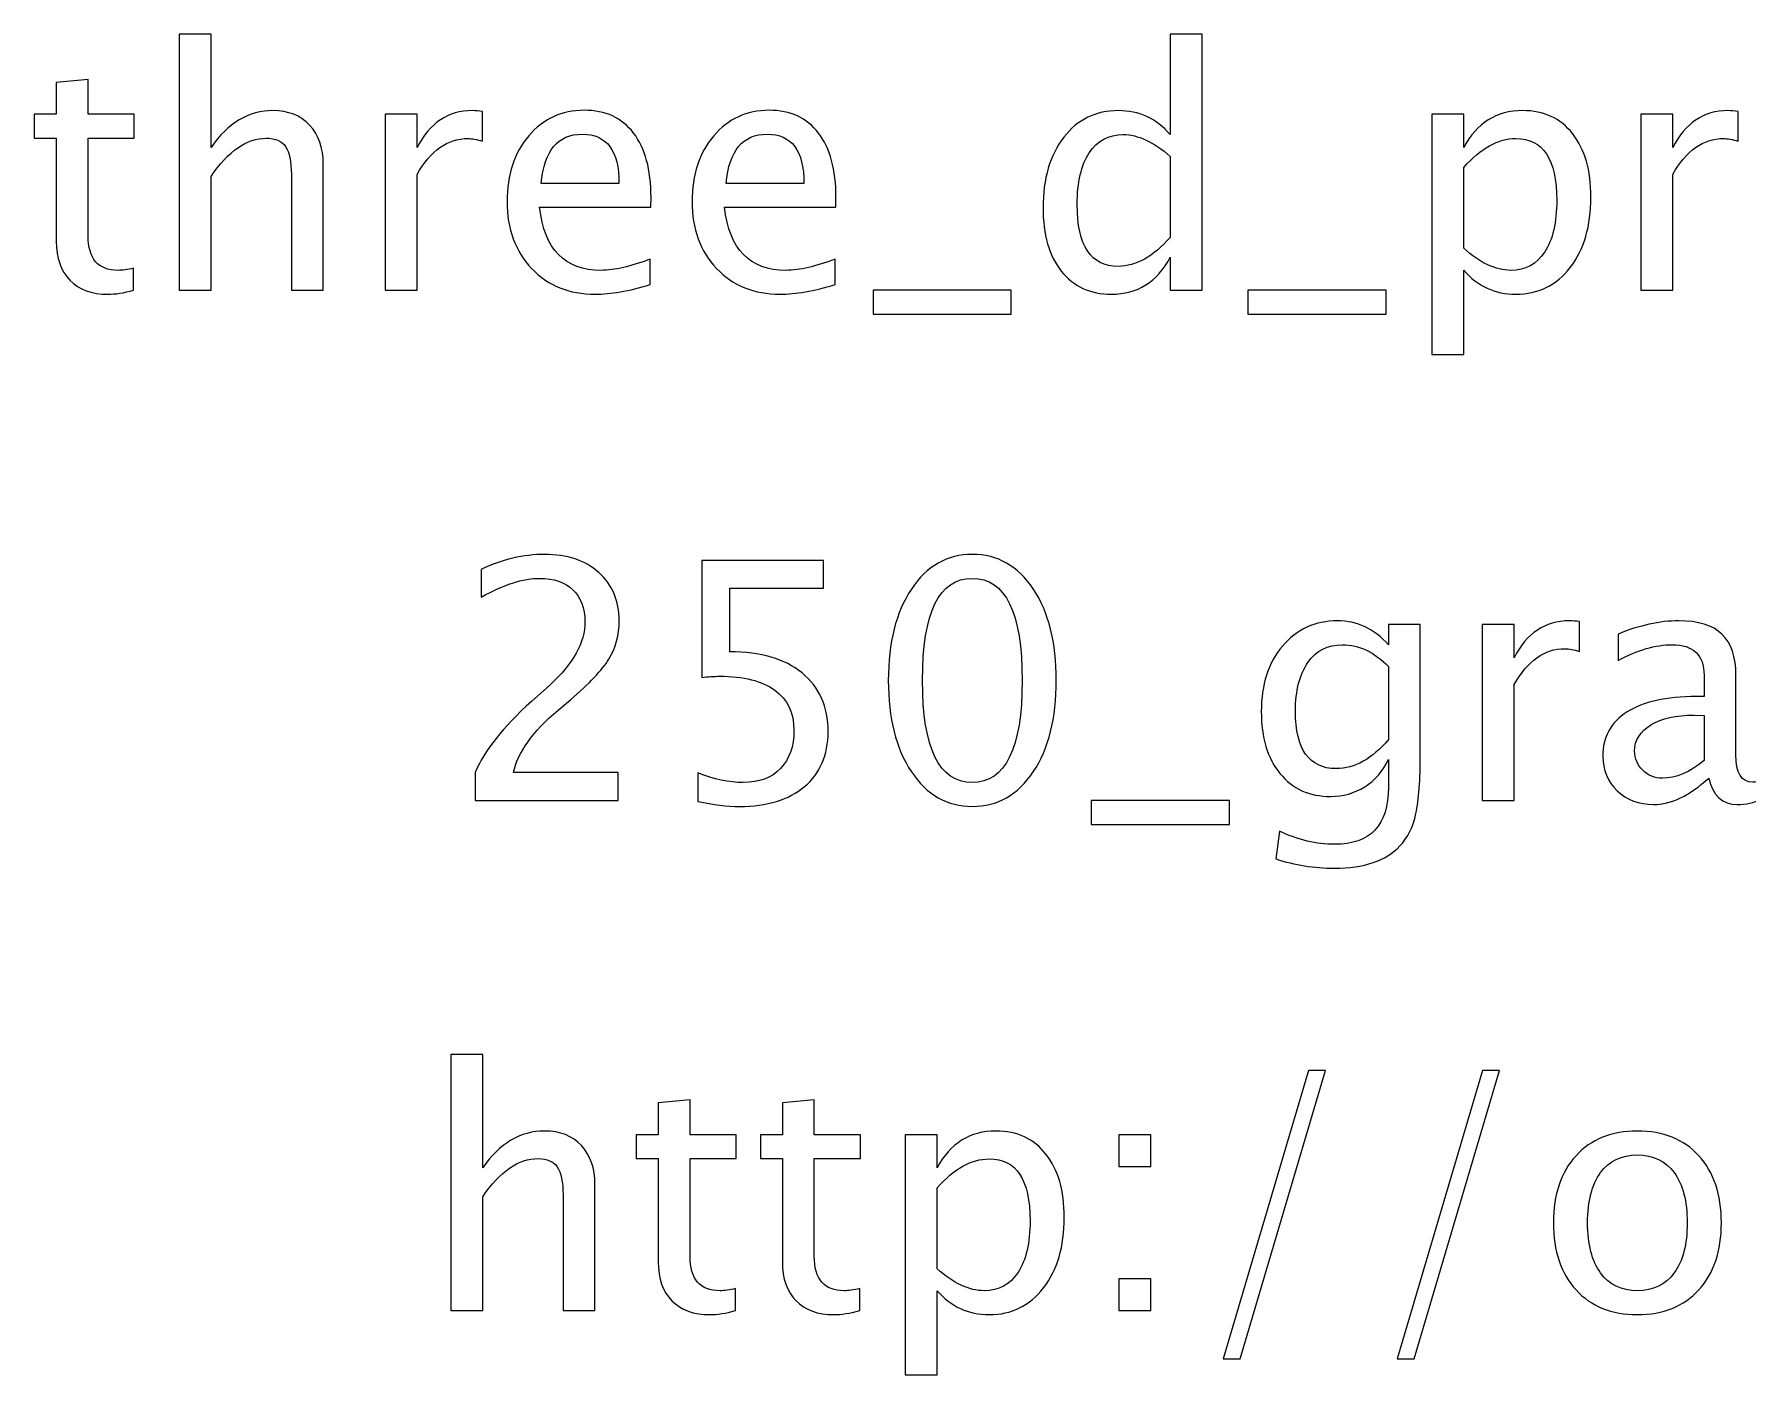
# Model space of a CAD drawing. Header units: centimetres. Extents: x -13 to 11.2, y -7 to 14.2.
# Drawn here: x -10.88 to -4.32, y 9.02 to 14.15 of the extents above; entities that cross this region are included whole.
import ezdxf

# ---------------------------------------------------------------- set-up
doc = ezdxf.new("R2010")
doc.units = ezdxf.units.CM
doc.header["$MEASUREMENT"] = 0
doc.layers.add('Layer 1', color=7, linetype='Continuous')

msp = doc.modelspace()

# ---------------------------------------------------------------- linework, layer by layer
at = {"layer": 'Layer 1'}
for points, knots in [([(-10.32372, 13.17044), (-10.32372, 13.17044), (-10.32372, 14.14961), (-10.32372, 14.14961), (-10.32372, 14.14961), (-10.32372, 14.14961), (-10.2018, 14.14961), (-10.2018, 14.14961), (-10.2018, 14.14961), (-10.2018, 14.14961), (-10.2018, 13.71633), (-10.2018, 13.71633), (-10.2018, 13.71633), (-10.13724, 13.81052), (-10.05808, 13.85751), (-9.96452, 13.85751), (-9.96452, 13.85751), (-9.90568, 13.85751), (-9.8589, 13.8391), (-9.8244, 13.80205), (-9.8244, 13.80205), (-9.7899, 13.76522), (-9.77254, 13.71548), (-9.77254, 13.65325), (-9.77254, 13.65325), (-9.77254, 13.65325), (-9.77254, 13.17044), (-9.77254, 13.17044), (-9.77254, 13.17044), (-9.77254, 13.17044), (-9.89446, 13.17044), (-9.89446, 13.17044), (-9.89446, 13.17044), (-9.89446, 13.17044), (-9.89446, 13.61346), (-9.89446, 13.61346), (-9.89446, 13.61346), (-9.89446, 13.66341), (-9.90187, 13.69897), (-9.91647, 13.72014), (-9.91647, 13.72014), (-9.93129, 13.74152), (-9.95563, 13.7521), (-9.98971, 13.7521), (-9.98971, 13.7521), (-10.06464, 13.7521), (-10.13534, 13.70321), (-10.2018, 13.60542), (-10.2018, 13.60542), (-10.2018, 13.60542), (-10.2018, 13.17044), (-10.2018, 13.17044), (-10.2018, 13.17044), (-10.2018, 13.17044), (-10.32372, 13.17044), (-10.32372, 13.17044)], [0, 0, 0, 0, 0.0666667, 0.0666667, 0.0666667, 0.0666667, 0.1333333, 0.1333333, 0.1333333, 0.1333333, 0.2, 0.2, 0.2, 0.2, 0.2666667, 0.2666667, 0.2666667, 0.2666667, 0.3333333, 0.3333333, 0.3333333, 0.3333333, 0.4, 0.4, 0.4, 0.4, 0.4666667, 0.4666667, 0.4666667, 0.4666667, 0.5333333, 0.5333333, 0.5333333, 0.5333333, 0.6, 0.6, 0.6, 0.6, 0.6666667, 0.6666667, 0.6666667, 0.6666667, 0.7333333, 0.7333333, 0.7333333, 0.7333333, 0.8, 0.8, 0.8, 0.8, 0.8666667, 0.8666667, 0.8666667, 0.8666667, 1, 1, 1, 1]), ([(-6.53256, 13.17044), (-6.53256, 13.17044), (-6.53256, 13.29681), (-6.53256, 13.29681), (-6.53256, 13.29681), (-6.5823, 13.2024), (-6.65723, 13.1552), (-6.75735, 13.1552), (-6.75735, 13.1552), (-6.83863, 13.1552), (-6.90255, 13.18462), (-6.94912, 13.24368), (-6.94912, 13.24368), (-6.99569, 13.30273), (-7.01897, 13.38338), (-7.01897, 13.48561), (-7.01897, 13.48561), (-7.01897, 13.59737), (-6.99251, 13.68733), (-6.93981, 13.75549), (-6.93981, 13.75549), (-6.88689, 13.82343), (-6.81746, 13.85751), (-6.73131, 13.85751), (-6.73131, 13.85751), (-6.65152, 13.85751), (-6.58505, 13.82703), (-6.53256, 13.76586), (-6.53256, 13.76586), (-6.53256, 13.76586), (-6.53256, 14.14961), (-6.53256, 14.14961), (-6.53256, 14.14961), (-6.53256, 14.14961), (-6.41064, 14.14961), (-6.41064, 14.14961), (-6.41064, 14.14961), (-6.41064, 14.14961), (-6.41064, 13.17044), (-6.41064, 13.17044), (-6.41064, 13.17044), (-6.41064, 13.17044), (-6.53256, 13.17044), (-6.53256, 13.17044)], [0, 0, 0, 0, 0.0833333, 0.0833333, 0.0833333, 0.0833333, 0.1666667, 0.1666667, 0.1666667, 0.1666667, 0.25, 0.25, 0.25, 0.25, 0.3333333, 0.3333333, 0.3333333, 0.3333333, 0.4166667, 0.4166667, 0.4166667, 0.4166667, 0.5, 0.5, 0.5, 0.5, 0.5833333, 0.5833333, 0.5833333, 0.5833333, 0.6666667, 0.6666667, 0.6666667, 0.6666667, 0.75, 0.75, 0.75, 0.75, 0.8333333, 0.8333333, 0.8333333, 0.8333333, 1, 1, 1, 1]), ([(-10.49771, 13.17065), (-10.53539, 13.16028), (-10.56819, 13.1552), (-10.59592, 13.1552), (-10.59592, 13.1552), (-10.65815, 13.1552), (-10.70662, 13.17298), (-10.74134, 13.20854), (-10.74134, 13.20854), (-10.77626, 13.2441), (-10.79362, 13.29342), (-10.79362, 13.35671), (-10.79362, 13.35671), (-10.79362, 13.35671), (-10.79362, 13.7521), (-10.79362, 13.7521), (-10.79362, 13.7521), (-10.79362, 13.7521), (-10.87786, 13.7521), (-10.87786, 13.7521), (-10.87786, 13.7521), (-10.87786, 13.7521), (-10.87786, 13.84354), (-10.87786, 13.84354), (-10.87786, 13.84354), (-10.87786, 13.84354), (-10.79362, 13.84354), (-10.79362, 13.84354), (-10.79362, 13.84354), (-10.79362, 13.84354), (-10.79362, 13.96525), (-10.79362, 13.96525), (-10.79362, 13.96525), (-10.79362, 13.96525), (-10.6717, 13.97689), (-10.6717, 13.97689), (-10.6717, 13.97689), (-10.6717, 13.97689), (-10.6717, 13.84354), (-10.6717, 13.84354), (-10.6717, 13.84354), (-10.6717, 13.84354), (-10.49517, 13.84354), (-10.49517, 13.84354), (-10.49517, 13.84354), (-10.49517, 13.84354), (-10.49517, 13.7521), (-10.49517, 13.7521), (-10.49517, 13.7521), (-10.49517, 13.7521), (-10.6717, 13.7521), (-10.6717, 13.7521), (-10.6717, 13.7521), (-10.6717, 13.7521), (-10.6717, 13.37872), (-10.6717, 13.37872), (-10.6717, 13.37872), (-10.6717, 13.29067), (-10.63339, 13.24664), (-10.55698, 13.24664), (-10.55698, 13.24664), (-10.54068, 13.24664), (-10.52099, 13.24939), (-10.49771, 13.25468), (-10.49771, 13.25468), (-10.49771, 13.25468), (-10.49771, 13.17065), (-10.49771, 13.17065)], [0, 0, 0, 0, 0.0555556, 0.0555556, 0.0555556, 0.0555556, 0.1111111, 0.1111111, 0.1111111, 0.1111111, 0.1666667, 0.1666667, 0.1666667, 0.1666667, 0.2222222, 0.2222222, 0.2222222, 0.2222222, 0.2777778, 0.2777778, 0.2777778, 0.2777778, 0.3333333, 0.3333333, 0.3333333, 0.3333333, 0.3888889, 0.3888889, 0.3888889, 0.3888889, 0.4444444, 0.4444444, 0.4444444, 0.4444444, 0.5, 0.5, 0.5, 0.5, 0.5555556, 0.5555556, 0.5555556, 0.5555556, 0.6111111, 0.6111111, 0.6111111, 0.6111111, 0.6666667, 0.6666667, 0.6666667, 0.6666667, 0.7222222, 0.7222222, 0.7222222, 0.7222222, 0.7777778, 0.7777778, 0.7777778, 0.7777778, 0.8333333, 0.8333333, 0.8333333, 0.8333333, 0.8888889, 0.8888889, 0.8888889, 0.8888889, 1, 1, 1, 1]), ([(-9.53547, 13.17044), (-9.53547, 13.17044), (-9.53547, 13.84354), (-9.53547, 13.84354), (-9.53547, 13.84354), (-9.53547, 13.84354), (-9.41355, 13.84354), (-9.41355, 13.84354), (-9.41355, 13.84354), (-9.41355, 13.84354), (-9.41355, 13.71633), (-9.41355, 13.71633), (-9.41355, 13.71633), (-9.36508, 13.81052), (-9.2948, 13.85751), (-9.20252, 13.85751), (-9.20252, 13.85751), (-9.19003, 13.85751), (-9.17691, 13.85645), (-9.16336, 13.85434), (-9.16336, 13.85434), (-9.16336, 13.85434), (-9.16336, 13.74025), (-9.16336, 13.74025), (-9.16336, 13.74025), (-9.18453, 13.74723), (-9.20315, 13.75083), (-9.21924, 13.75083), (-9.21924, 13.75083), (-9.29671, 13.75083), (-9.36148, 13.70511), (-9.41355, 13.61346), (-9.41355, 13.61346), (-9.41355, 13.61346), (-9.41355, 13.17044), (-9.41355, 13.17044), (-9.41355, 13.17044), (-9.41355, 13.17044), (-9.53547, 13.17044), (-9.53547, 13.17044)], [0, 0, 0, 0, 0.0909091, 0.0909091, 0.0909091, 0.0909091, 0.1818182, 0.1818182, 0.1818182, 0.1818182, 0.2727273, 0.2727273, 0.2727273, 0.2727273, 0.3636364, 0.3636364, 0.3636364, 0.3636364, 0.4545455, 0.4545455, 0.4545455, 0.4545455, 0.5454545, 0.5454545, 0.5454545, 0.5454545, 0.6363636, 0.6363636, 0.6363636, 0.6363636, 0.7272727, 0.7272727, 0.7272727, 0.7272727, 0.8181818, 0.8181818, 0.8181818, 0.8181818, 1, 1, 1, 1]), ([(-8.5218, 13.19203), (-8.60371, 13.16748), (-8.67378, 13.1552), (-8.7322, 13.1552), (-8.7322, 13.1552), (-8.83189, 13.1552), (-8.91296, 13.18822), (-8.9754, 13.25405), (-8.9754, 13.25405), (-9.03784, 13.31988), (-9.06917, 13.40518), (-9.06917, 13.51017), (-9.06917, 13.51017), (-9.06917, 13.61198), (-9.04165, 13.69559), (-8.98641, 13.76099), (-8.98641, 13.76099), (-8.93116, 13.82618), (-8.86047, 13.85878), (-8.77432, 13.85878), (-8.77432, 13.85878), (-8.69283, 13.85878), (-8.62975, 13.82978), (-8.5853, 13.77179), (-8.5853, 13.77179), (-8.54085, 13.71379), (-8.51862, 13.63166), (-8.51862, 13.52519), (-8.51862, 13.52519), (-8.51862, 13.52519), (-8.51926, 13.48794), (-8.51926, 13.48794), (-8.51926, 13.48794), (-8.51926, 13.48794), (-8.94471, 13.48794), (-8.94471, 13.48794), (-8.94471, 13.48794), (-8.92693, 13.32707), (-8.8484, 13.24664), (-8.70934, 13.24664), (-8.70934, 13.24664), (-8.65832, 13.24664), (-8.59588, 13.26103), (-8.5218, 13.28982), (-8.5218, 13.28982), (-8.5218, 13.28982), (-8.5218, 13.19203), (-8.5218, 13.19203)], [0, 0, 0, 0, 0.0769231, 0.0769231, 0.0769231, 0.0769231, 0.1538462, 0.1538462, 0.1538462, 0.1538462, 0.2307692, 0.2307692, 0.2307692, 0.2307692, 0.3076923, 0.3076923, 0.3076923, 0.3076923, 0.3846154, 0.3846154, 0.3846154, 0.3846154, 0.4615385, 0.4615385, 0.4615385, 0.4615385, 0.5384615, 0.5384615, 0.5384615, 0.5384615, 0.6153846, 0.6153846, 0.6153846, 0.6153846, 0.6923077, 0.6923077, 0.6923077, 0.6923077, 0.7692308, 0.7692308, 0.7692308, 0.7692308, 0.8461538, 0.8461538, 0.8461538, 0.8461538, 1, 1, 1, 1]), ([(-7.8142, 13.19203), (-7.89611, 13.16748), (-7.96618, 13.1552), (-8.0246, 13.1552), (-8.0246, 13.1552), (-8.12429, 13.1552), (-8.20536, 13.18822), (-8.2678, 13.25405), (-8.2678, 13.25405), (-8.33024, 13.31988), (-8.36157, 13.40518), (-8.36157, 13.51017), (-8.36157, 13.51017), (-8.36157, 13.61198), (-8.33405, 13.69559), (-8.27881, 13.76099), (-8.27881, 13.76099), (-8.22356, 13.82618), (-8.15287, 13.85878), (-8.06672, 13.85878), (-8.06672, 13.85878), (-7.98523, 13.85878), (-7.92215, 13.82978), (-7.8777, 13.77179), (-7.8777, 13.77179), (-7.83325, 13.71379), (-7.81102, 13.63166), (-7.81102, 13.52519), (-7.81102, 13.52519), (-7.81102, 13.52519), (-7.81166, 13.48794), (-7.81166, 13.48794), (-7.81166, 13.48794), (-7.81166, 13.48794), (-8.23711, 13.48794), (-8.23711, 13.48794), (-8.23711, 13.48794), (-8.21933, 13.32707), (-8.1408, 13.24664), (-8.00174, 13.24664), (-8.00174, 13.24664), (-7.95072, 13.24664), (-7.88828, 13.26103), (-7.8142, 13.28982), (-7.8142, 13.28982), (-7.8142, 13.28982), (-7.8142, 13.19203), (-7.8142, 13.19203)], [0, 0, 0, 0, 0.0769231, 0.0769231, 0.0769231, 0.0769231, 0.1538462, 0.1538462, 0.1538462, 0.1538462, 0.2307692, 0.2307692, 0.2307692, 0.2307692, 0.3076923, 0.3076923, 0.3076923, 0.3076923, 0.3846154, 0.3846154, 0.3846154, 0.3846154, 0.4615385, 0.4615385, 0.4615385, 0.4615385, 0.5384615, 0.5384615, 0.5384615, 0.5384615, 0.6153846, 0.6153846, 0.6153846, 0.6153846, 0.6923077, 0.6923077, 0.6923077, 0.6923077, 0.7692308, 0.7692308, 0.7692308, 0.7692308, 0.8461538, 0.8461538, 0.8461538, 0.8461538, 1, 1, 1, 1]), ([(-5.53138, 12.92533), (-5.53138, 12.92533), (-5.53138, 13.84354), (-5.53138, 13.84354), (-5.53138, 13.84354), (-5.53138, 13.84354), (-5.40946, 13.84354), (-5.40946, 13.84354), (-5.40946, 13.84354), (-5.40946, 13.84354), (-5.40946, 13.71633), (-5.40946, 13.71633), (-5.40946, 13.71633), (-5.35951, 13.81052), (-5.28436, 13.85751), (-5.18425, 13.85751), (-5.18425, 13.85751), (-5.10318, 13.85751), (-5.03947, 13.82809), (-4.9929, 13.76903), (-4.9929, 13.76903), (-4.94633, 13.70998), (-4.92305, 13.62933), (-4.92305, 13.5271), (-4.92305, 13.5271), (-4.92305, 13.41576), (-4.94951, 13.3258), (-5.00221, 13.25765), (-5.00221, 13.25765), (-5.05492, 13.18928), (-5.12434, 13.1552), (-5.21028, 13.1552), (-5.21028, 13.1552), (-5.29008, 13.1552), (-5.35654, 13.18568), (-5.40946, 13.24685), (-5.40946, 13.24685), (-5.40946, 13.24685), (-5.40946, 12.92533), (-5.40946, 12.92533), (-5.40946, 12.92533), (-5.40946, 12.92533), (-5.53138, 12.92533), (-5.53138, 12.92533)], [0, 0, 0, 0, 0.0833333, 0.0833333, 0.0833333, 0.0833333, 0.1666667, 0.1666667, 0.1666667, 0.1666667, 0.25, 0.25, 0.25, 0.25, 0.3333333, 0.3333333, 0.3333333, 0.3333333, 0.4166667, 0.4166667, 0.4166667, 0.4166667, 0.5, 0.5, 0.5, 0.5, 0.5833333, 0.5833333, 0.5833333, 0.5833333, 0.6666667, 0.6666667, 0.6666667, 0.6666667, 0.75, 0.75, 0.75, 0.75, 0.8333333, 0.8333333, 0.8333333, 0.8333333, 1, 1, 1, 1]), ([(-4.73213, 13.17044), (-4.73213, 13.17044), (-4.73213, 13.84354), (-4.73213, 13.84354), (-4.73213, 13.84354), (-4.73213, 13.84354), (-4.61021, 13.84354), (-4.61021, 13.84354), (-4.61021, 13.84354), (-4.61021, 13.84354), (-4.61021, 13.71633), (-4.61021, 13.71633), (-4.61021, 13.71633), (-4.56174, 13.81052), (-4.49146, 13.85751), (-4.39918, 13.85751), (-4.39918, 13.85751), (-4.38669, 13.85751), (-4.37357, 13.85645), (-4.36002, 13.85434), (-4.36002, 13.85434), (-4.36002, 13.85434), (-4.36002, 13.74025), (-4.36002, 13.74025), (-4.36002, 13.74025), (-4.38119, 13.74723), (-4.39981, 13.75083), (-4.4159, 13.75083), (-4.4159, 13.75083), (-4.49337, 13.75083), (-4.55814, 13.70511), (-4.61021, 13.61346), (-4.61021, 13.61346), (-4.61021, 13.61346), (-4.61021, 13.17044), (-4.61021, 13.17044), (-4.61021, 13.17044), (-4.61021, 13.17044), (-4.73213, 13.17044), (-4.73213, 13.17044)], [0, 0, 0, 0, 0.0909091, 0.0909091, 0.0909091, 0.0909091, 0.1818182, 0.1818182, 0.1818182, 0.1818182, 0.2727273, 0.2727273, 0.2727273, 0.2727273, 0.3636364, 0.3636364, 0.3636364, 0.3636364, 0.4545455, 0.4545455, 0.4545455, 0.4545455, 0.5454545, 0.5454545, 0.5454545, 0.5454545, 0.6363636, 0.6363636, 0.6363636, 0.6363636, 0.7272727, 0.7272727, 0.7272727, 0.7272727, 0.8181818, 0.8181818, 0.8181818, 0.8181818, 1, 1, 1, 1]), ([(-8.93836, 13.57938), (-8.93836, 13.57938), (-8.64118, 13.57938), (-8.64118, 13.57938), (-8.64118, 13.57938), (-8.64118, 13.70469), (-8.68796, 13.76734), (-8.7813, 13.76734), (-8.7813, 13.76734), (-8.87528, 13.76734), (-8.92756, 13.70469), (-8.93836, 13.57938)], [0, 0, 0, 0, 0.25, 0.25, 0.25, 0.25, 0.5, 0.5, 0.5, 0.5, 1, 1, 1, 1]), ([(-8.23076, 13.57938), (-8.23076, 13.57938), (-7.93358, 13.57938), (-7.93358, 13.57938), (-7.93358, 13.57938), (-7.93358, 13.70469), (-7.98036, 13.76734), (-8.0737, 13.76734), (-8.0737, 13.76734), (-8.16768, 13.76734), (-8.21996, 13.70469), (-8.23076, 13.57938)], [0, 0, 0, 0, 0.25, 0.25, 0.25, 0.25, 0.5, 0.5, 0.5, 0.5, 1, 1, 1, 1]), ([(-6.53256, 13.68246), (-6.59585, 13.73813), (-6.65575, 13.76607), (-6.71248, 13.76607), (-6.71248, 13.76607), (-6.76836, 13.76607), (-6.81154, 13.74279), (-6.84223, 13.69601), (-6.84223, 13.69601), (-6.87292, 13.64944), (-6.88816, 13.5834), (-6.88816, 13.49789), (-6.88816, 13.49789), (-6.88816, 13.34062), (-6.83609, 13.26188), (-6.73174, 13.26188), (-6.73174, 13.26188), (-6.664, 13.26188), (-6.59754, 13.29892), (-6.53256, 13.37279), (-6.53256, 13.37279), (-6.53256, 13.37279), (-6.53256, 13.68246), (-6.53256, 13.68246)], [0, 0, 0, 0, 0.1428571, 0.1428571, 0.1428571, 0.1428571, 0.2857143, 0.2857143, 0.2857143, 0.2857143, 0.4285714, 0.4285714, 0.4285714, 0.4285714, 0.5714286, 0.5714286, 0.5714286, 0.5714286, 0.7142857, 0.7142857, 0.7142857, 0.7142857, 1, 1, 1, 1]), ([(-5.40946, 13.33088), (-5.34659, 13.27479), (-5.28669, 13.24664), (-5.22975, 13.24664), (-5.22975, 13.24664), (-5.17366, 13.24664), (-5.13027, 13.27014), (-5.09979, 13.31691), (-5.09979, 13.31691), (-5.0691, 13.36369), (-5.05386, 13.42952), (-5.05386, 13.51461), (-5.05386, 13.51461), (-5.05386, 13.67209), (-5.10593, 13.75083), (-5.21007, 13.75083), (-5.21007, 13.75083), (-5.27823, 13.75083), (-5.34469, 13.714), (-5.40946, 13.64013), (-5.40946, 13.64013), (-5.40946, 13.64013), (-5.40946, 13.33088), (-5.40946, 13.33088)], [0, 0, 0, 0, 0.1428571, 0.1428571, 0.1428571, 0.1428571, 0.2857143, 0.2857143, 0.2857143, 0.2857143, 0.4285714, 0.4285714, 0.4285714, 0.4285714, 0.5714286, 0.5714286, 0.5714286, 0.5714286, 0.7142857, 0.7142857, 0.7142857, 0.7142857, 1, 1, 1, 1]), ([(-7.66921, 13.079), (-7.66921, 13.079), (-7.66921, 13.17044), (-7.66921, 13.17044), (-7.66921, 13.17044), (-7.66921, 13.17044), (-7.14089, 13.17044), (-7.14089, 13.17044), (-7.14089, 13.17044), (-7.14089, 13.17044), (-7.14089, 13.079), (-7.14089, 13.079), (-7.14089, 13.079), (-7.14089, 13.079), (-7.66921, 13.079), (-7.66921, 13.079)], [0, 0, 0, 0, 0.2, 0.2, 0.2, 0.2, 0.4, 0.4, 0.4, 0.4, 0.6, 0.6, 0.6, 0.6, 1, 1, 1, 1]), ([(-6.23496, 13.079), (-6.23496, 13.079), (-6.23496, 13.17044), (-6.23496, 13.17044), (-6.23496, 13.17044), (-6.23496, 13.17044), (-5.70664, 13.17044), (-5.70664, 13.17044), (-5.70664, 13.17044), (-5.70664, 13.17044), (-5.70664, 13.079), (-5.70664, 13.079), (-5.70664, 13.079), (-5.70664, 13.079), (-6.23496, 13.079), (-6.23496, 13.079)], [0, 0, 0, 0, 0.2, 0.2, 0.2, 0.2, 0.4, 0.4, 0.4, 0.4, 0.6, 0.6, 0.6, 0.6, 1, 1, 1, 1]), ([(-9.19151, 11.21887), (-9.19151, 11.21887), (-9.19151, 11.32555), (-9.19151, 11.32555), (-9.19151, 11.32555), (-9.15595, 11.40874), (-9.08419, 11.49954), (-8.97603, 11.59754), (-8.97603, 11.59754), (-8.97603, 11.59754), (-8.90618, 11.6602), (-8.90618, 11.6602), (-8.90618, 11.6602), (-8.81622, 11.7419), (-8.77114, 11.82276), (-8.77114, 11.90319), (-8.77114, 11.90319), (-8.77114, 11.95462), (-8.78659, 11.99484), (-8.81728, 12.02426), (-8.81728, 12.02426), (-8.84797, 12.05368), (-8.89052, 12.0685), (-8.94449, 12.0685), (-8.94449, 12.0685), (-9.00757, 12.0685), (-9.08229, 12.04437), (-9.16865, 11.99611), (-9.16865, 11.99611), (-9.16865, 11.99611), (-9.16865, 12.10279), (-9.16865, 12.10279), (-9.16865, 12.10279), (-9.08716, 12.14089), (-9.00609, 12.15994), (-8.92523, 12.15994), (-8.92523, 12.15994), (-8.8393, 12.15994), (-8.77029, 12.13687), (-8.71822, 12.09051), (-8.71822, 12.09051), (-8.66636, 12.04416), (-8.64033, 11.98278), (-8.64033, 11.90615), (-8.64033, 11.90615), (-8.64033, 11.85112), (-8.65345, 11.80222), (-8.6797, 11.75968), (-8.6797, 11.75968), (-8.70616, 11.71692), (-8.75505, 11.66528), (-8.82681, 11.60432), (-8.82681, 11.60432), (-8.82681, 11.60432), (-8.87401, 11.5641), (-8.87401, 11.5641), (-8.87401, 11.5641), (-8.97222, 11.48091), (-9.02895, 11.40133), (-9.04419, 11.32555), (-9.04419, 11.32555), (-9.04419, 11.32555), (-8.64414, 11.32555), (-8.64414, 11.32555), (-8.64414, 11.32555), (-8.64414, 11.32555), (-8.64414, 11.21887), (-8.64414, 11.21887), (-8.64414, 11.21887), (-8.64414, 11.21887), (-9.19151, 11.21887), (-9.19151, 11.21887)], [0, 0, 0, 0, 0.0526316, 0.0526316, 0.0526316, 0.0526316, 0.1052632, 0.1052632, 0.1052632, 0.1052632, 0.1578947, 0.1578947, 0.1578947, 0.1578947, 0.2105263, 0.2105263, 0.2105263, 0.2105263, 0.2631579, 0.2631579, 0.2631579, 0.2631579, 0.3157895, 0.3157895, 0.3157895, 0.3157895, 0.3684211, 0.3684211, 0.3684211, 0.3684211, 0.4210526, 0.4210526, 0.4210526, 0.4210526, 0.4736842, 0.4736842, 0.4736842, 0.4736842, 0.5263158, 0.5263158, 0.5263158, 0.5263158, 0.5789474, 0.5789474, 0.5789474, 0.5789474, 0.6315789, 0.6315789, 0.6315789, 0.6315789, 0.6842105, 0.6842105, 0.6842105, 0.6842105, 0.7368421, 0.7368421, 0.7368421, 0.7368421, 0.7894737, 0.7894737, 0.7894737, 0.7894737, 0.8421053, 0.8421053, 0.8421053, 0.8421053, 0.8947368, 0.8947368, 0.8947368, 0.8947368, 1, 1, 1, 1]), ([(-8.33892, 11.21506), (-8.33892, 11.21506), (-8.33892, 11.32428), (-8.33892, 11.32428), (-8.33892, 11.32428), (-8.27817, 11.29973), (-8.2206, 11.28745), (-8.16556, 11.28745), (-8.16556, 11.28745), (-8.10545, 11.28745), (-8.05804, 11.30523), (-8.02354, 11.34079), (-8.02354, 11.34079), (-7.98903, 11.37635), (-7.97189, 11.42525), (-7.97189, 11.48748), (-7.97189, 11.48748), (-7.97189, 11.55436), (-7.99623, 11.60559), (-8.04491, 11.64093), (-8.04491, 11.64093), (-8.0936, 11.67628), (-8.16408, 11.69385), (-8.25616, 11.69385), (-8.25616, 11.69385), (-8.27754, 11.69385), (-8.30018, 11.69237), (-8.32368, 11.68941), (-8.32368, 11.68941), (-8.32368, 11.68941), (-8.32368, 12.13708), (-8.32368, 12.13708), (-8.32368, 12.13708), (-8.32368, 12.13708), (-7.85886, 12.13708), (-7.85886, 12.13708), (-7.85886, 12.13708), (-7.85886, 12.13708), (-7.85886, 12.0304), (-7.85886, 12.0304), (-7.85886, 12.0304), (-7.85886, 12.0304), (-8.217, 12.0304), (-8.217, 12.0304), (-8.217, 12.0304), (-8.217, 12.0304), (-8.217, 11.78783), (-8.217, 11.78783), (-8.217, 11.78783), (-8.09889, 11.78783), (-8.00681, 11.76074), (-7.94056, 11.70655), (-7.94056, 11.70655), (-7.87431, 11.65258), (-7.84108, 11.57765), (-7.84108, 11.48176), (-7.84108, 11.48176), (-7.84108, 11.39244), (-7.87114, 11.32259), (-7.93125, 11.272), (-7.93125, 11.272), (-7.99136, 11.22141), (-8.07434, 11.19601), (-8.18017, 11.19601), (-8.18017, 11.19601), (-8.22737, 11.19601), (-8.28029, 11.20236), (-8.33892, 11.21506)], [0, 0, 0, 0, 0.0555556, 0.0555556, 0.0555556, 0.0555556, 0.1111111, 0.1111111, 0.1111111, 0.1111111, 0.1666667, 0.1666667, 0.1666667, 0.1666667, 0.2222222, 0.2222222, 0.2222222, 0.2222222, 0.2777778, 0.2777778, 0.2777778, 0.2777778, 0.3333333, 0.3333333, 0.3333333, 0.3333333, 0.3888889, 0.3888889, 0.3888889, 0.3888889, 0.4444444, 0.4444444, 0.4444444, 0.4444444, 0.5, 0.5, 0.5, 0.5, 0.5555556, 0.5555556, 0.5555556, 0.5555556, 0.6111111, 0.6111111, 0.6111111, 0.6111111, 0.6666667, 0.6666667, 0.6666667, 0.6666667, 0.7222222, 0.7222222, 0.7222222, 0.7222222, 0.7777778, 0.7777778, 0.7777778, 0.7777778, 0.8333333, 0.8333333, 0.8333333, 0.8333333, 0.8888889, 0.8888889, 0.8888889, 0.8888889, 1, 1, 1, 1]), ([(-7.28948, 11.19601), (-7.38579, 11.19601), (-7.46347, 11.24025), (-7.52231, 11.32851), (-7.52231, 11.32851), (-7.58137, 11.41678), (-7.61079, 11.5332), (-7.61079, 11.67798), (-7.61079, 11.67798), (-7.61079, 11.82276), (-7.58137, 11.93917), (-7.52231, 12.02744), (-7.52231, 12.02744), (-7.46347, 12.1157), (-7.38579, 12.15994), (-7.28948, 12.15994), (-7.28948, 12.15994), (-7.19275, 12.15994), (-7.11507, 12.11591), (-7.05622, 12.02786), (-7.05622, 12.02786), (-6.99759, 11.93981), (-6.96817, 11.82318), (-6.96817, 11.67798), (-6.96817, 11.67798), (-6.96817, 11.5332), (-6.99759, 11.41678), (-7.05622, 11.32851), (-7.05622, 11.32851), (-7.11507, 11.24025), (-7.19275, 11.19601), (-7.28948, 11.19601)], [0, 0, 0, 0, 0.1111111, 0.1111111, 0.1111111, 0.1111111, 0.2222222, 0.2222222, 0.2222222, 0.2222222, 0.3333333, 0.3333333, 0.3333333, 0.3333333, 0.4444444, 0.4444444, 0.4444444, 0.4444444, 0.5555556, 0.5555556, 0.5555556, 0.5555556, 0.6666667, 0.6666667, 0.6666667, 0.6666667, 0.7777778, 0.7777778, 0.7777778, 0.7777778, 1, 1, 1, 1]), ([(-7.28969, 11.28745), (-7.16248, 11.28745), (-7.09898, 11.41763), (-7.09898, 11.67798), (-7.09898, 11.67798), (-7.09898, 11.93833), (-7.16248, 12.0685), (-7.28969, 12.0685), (-7.28969, 12.0685), (-7.41648, 12.0685), (-7.47998, 11.93833), (-7.47998, 11.67798), (-7.47998, 11.67798), (-7.47998, 11.41763), (-7.41648, 11.28745), (-7.28969, 11.28745)], [0, 0, 0, 0, 0.2, 0.2, 0.2, 0.2, 0.4, 0.4, 0.4, 0.4, 0.6, 0.6, 0.6, 0.6, 1, 1, 1, 1]), ([(-6.12828, 10.99535), (-6.12828, 10.99535), (-6.11389, 11.10076), (-6.11389, 11.10076), (-6.11389, 11.10076), (-6.04319, 11.06774), (-5.97313, 11.05123), (-5.90391, 11.05123), (-5.90391, 11.05123), (-5.76654, 11.05123), (-5.69775, 11.12404), (-5.69775, 11.26946), (-5.69775, 11.26946), (-5.69775, 11.26946), (-5.69775, 11.37529), (-5.69775, 11.37529), (-5.69775, 11.37529), (-5.71892, 11.33063), (-5.74897, 11.29613), (-5.78813, 11.27136), (-5.78813, 11.27136), (-5.82729, 11.2466), (-5.87089, 11.23411), (-5.91894, 11.23411), (-5.91894, 11.23411), (-6.00043, 11.23411), (-6.06499, 11.26332), (-6.11262, 11.32174), (-6.11262, 11.32174), (-6.16024, 11.38016), (-6.18416, 11.45932), (-6.18416, 11.55923), (-6.18416, 11.55923), (-6.18416, 11.66147), (-6.15707, 11.74486), (-6.10288, 11.80942), (-6.10288, 11.80942), (-6.04848, 11.87377), (-5.97842, 11.90594), (-5.89227, 11.90594), (-5.89227, 11.90594), (-5.81692, 11.90594), (-5.75194, 11.87546), (-5.69775, 11.81429), (-5.69775, 11.81429), (-5.69775, 11.81429), (-5.69775, 11.89197), (-5.69775, 11.89197), (-5.69775, 11.89197), (-5.69775, 11.89197), (-5.57583, 11.89197), (-5.57583, 11.89197), (-5.57583, 11.89197), (-5.57583, 11.89197), (-5.57583, 11.4026), (-5.57583, 11.4026), (-5.57583, 11.4026), (-5.57583, 11.2974), (-5.58133, 11.21951), (-5.59234, 11.16892), (-5.59234, 11.16892), (-5.60313, 11.11833), (-5.62388, 11.07684), (-5.65393, 11.04467), (-5.65393, 11.04467), (-5.70727, 10.98815), (-5.79067, 10.95979), (-5.90391, 10.95979), (-5.90391, 10.95979), (-5.98159, 10.95979), (-6.05631, 10.97164), (-6.12828, 10.99535)], [0, 0, 0, 0, 0.0526316, 0.0526316, 0.0526316, 0.0526316, 0.1052632, 0.1052632, 0.1052632, 0.1052632, 0.1578947, 0.1578947, 0.1578947, 0.1578947, 0.2105263, 0.2105263, 0.2105263, 0.2105263, 0.2631579, 0.2631579, 0.2631579, 0.2631579, 0.3157895, 0.3157895, 0.3157895, 0.3157895, 0.3684211, 0.3684211, 0.3684211, 0.3684211, 0.4210526, 0.4210526, 0.4210526, 0.4210526, 0.4736842, 0.4736842, 0.4736842, 0.4736842, 0.5263158, 0.5263158, 0.5263158, 0.5263158, 0.5789474, 0.5789474, 0.5789474, 0.5789474, 0.6315789, 0.6315789, 0.6315789, 0.6315789, 0.6842105, 0.6842105, 0.6842105, 0.6842105, 0.7368421, 0.7368421, 0.7368421, 0.7368421, 0.7894737, 0.7894737, 0.7894737, 0.7894737, 0.8421053, 0.8421053, 0.8421053, 0.8421053, 0.8947368, 0.8947368, 0.8947368, 0.8947368, 1, 1, 1, 1]), ([(-5.33897, 11.21887), (-5.33897, 11.21887), (-5.33897, 11.89197), (-5.33897, 11.89197), (-5.33897, 11.89197), (-5.33897, 11.89197), (-5.21705, 11.89197), (-5.21705, 11.89197), (-5.21705, 11.89197), (-5.21705, 11.89197), (-5.21705, 11.76476), (-5.21705, 11.76476), (-5.21705, 11.76476), (-5.16858, 11.85895), (-5.0983, 11.90594), (-5.00602, 11.90594), (-5.00602, 11.90594), (-4.99353, 11.90594), (-4.98041, 11.90488), (-4.96686, 11.90277), (-4.96686, 11.90277), (-4.96686, 11.90277), (-4.96686, 11.78868), (-4.96686, 11.78868), (-4.96686, 11.78868), (-4.98803, 11.79566), (-5.00665, 11.79926), (-5.02274, 11.79926), (-5.02274, 11.79926), (-5.10021, 11.79926), (-5.16498, 11.75354), (-5.21705, 11.66189), (-5.21705, 11.66189), (-5.21705, 11.66189), (-5.21705, 11.21887), (-5.21705, 11.21887), (-5.21705, 11.21887), (-5.21705, 11.21887), (-5.33897, 11.21887), (-5.33897, 11.21887)], [0, 0, 0, 0, 0.0909091, 0.0909091, 0.0909091, 0.0909091, 0.1818182, 0.1818182, 0.1818182, 0.1818182, 0.2727273, 0.2727273, 0.2727273, 0.2727273, 0.3636364, 0.3636364, 0.3636364, 0.3636364, 0.4545455, 0.4545455, 0.4545455, 0.4545455, 0.5454545, 0.5454545, 0.5454545, 0.5454545, 0.6363636, 0.6363636, 0.6363636, 0.6363636, 0.7272727, 0.7272727, 0.7272727, 0.7272727, 0.8181818, 0.8181818, 0.8181818, 0.8181818, 1, 1, 1, 1]), ([(-4.47241, 11.3046), (-4.54564, 11.23729), (-4.61613, 11.20363), (-4.68386, 11.20363), (-4.68386, 11.20363), (-4.73953, 11.20363), (-4.78589, 11.22099), (-4.8225, 11.25591), (-4.8225, 11.25591), (-4.85933, 11.29084), (-4.87775, 11.33486), (-4.87775, 11.38799), (-4.87775, 11.38799), (-4.87775, 11.46144), (-4.84685, 11.51796), (-4.78504, 11.55733), (-4.78504, 11.55733), (-4.72323, 11.5967), (-4.63454, 11.61638), (-4.51897, 11.61638), (-4.51897, 11.61638), (-4.51897, 11.61638), (-4.4904, 11.61638), (-4.4904, 11.61638), (-4.4904, 11.61638), (-4.4904, 11.61638), (-4.4904, 11.69745), (-4.4904, 11.69745), (-4.4904, 11.69745), (-4.4904, 11.77555), (-4.53104, 11.8145), (-4.61253, 11.8145), (-4.61253, 11.8145), (-4.67561, 11.8145), (-4.74461, 11.7946), (-4.81933, 11.75481), (-4.81933, 11.75481), (-4.81933, 11.75481), (-4.81933, 11.85514), (-4.81933, 11.85514), (-4.81933, 11.85514), (-4.7372, 11.88901), (-4.65973, 11.90594), (-4.58713, 11.90594), (-4.58713, 11.90594), (-4.51241, 11.90594), (-4.45717, 11.88901), (-4.42182, 11.85493), (-4.42182, 11.85493), (-4.38626, 11.82085), (-4.36848, 11.76836), (-4.36848, 11.69745), (-4.36848, 11.69745), (-4.36848, 11.69745), (-4.36848, 11.39328), (-4.36848, 11.39328), (-4.36848, 11.39328), (-4.36848, 11.32365), (-4.3471, 11.28872), (-4.30413, 11.28872), (-4.30413, 11.28872), (-4.29884, 11.28872), (-4.29101, 11.28957), (-4.28064, 11.29126), (-4.28064, 11.29126), (-4.28064, 11.29126), (-4.27196, 11.22353), (-4.27196, 11.22353), (-4.27196, 11.22353), (-4.29969, 11.21019), (-4.33017, 11.20363), (-4.36361, 11.20363), (-4.36361, 11.20363), (-4.42055, 11.20363), (-4.45674, 11.23729), (-4.47241, 11.3046)], [0, 0, 0, 0, 0.05, 0.05, 0.05, 0.05, 0.1, 0.1, 0.1, 0.1, 0.15, 0.15, 0.15, 0.15, 0.2, 0.2, 0.2, 0.2, 0.25, 0.25, 0.25, 0.25, 0.3, 0.3, 0.3, 0.3, 0.35, 0.35, 0.35, 0.35, 0.4, 0.4, 0.4, 0.4, 0.45, 0.45, 0.45, 0.45, 0.5, 0.5, 0.5, 0.5, 0.55, 0.55, 0.55, 0.55, 0.6, 0.6, 0.6, 0.6, 0.65, 0.65, 0.65, 0.65, 0.7, 0.7, 0.7, 0.7, 0.75, 0.75, 0.75, 0.75, 0.8, 0.8, 0.8, 0.8, 0.85, 0.85, 0.85, 0.85, 0.9, 0.9, 0.9, 0.9, 1, 1, 1, 1]), ([(-5.69775, 11.4517), (-5.69775, 11.4517), (-5.69775, 11.73089), (-5.69775, 11.73089), (-5.69775, 11.73089), (-5.75151, 11.78656), (-5.81014, 11.8145), (-5.87343, 11.8145), (-5.87343, 11.8145), (-5.92974, 11.8145), (-5.97376, 11.79206), (-6.00551, 11.74698), (-6.00551, 11.74698), (-6.03747, 11.70211), (-6.05335, 11.63966), (-6.05335, 11.56008), (-6.05335, 11.56008), (-6.05335, 11.41382), (-6.00149, 11.34079), (-5.89756, 11.34079), (-5.89756, 11.34079), (-5.82687, 11.34079), (-5.76019, 11.37783), (-5.69775, 11.4517)], [0, 0, 0, 0, 0.1428571, 0.1428571, 0.1428571, 0.1428571, 0.2857143, 0.2857143, 0.2857143, 0.2857143, 0.4285714, 0.4285714, 0.4285714, 0.4285714, 0.5714286, 0.5714286, 0.5714286, 0.5714286, 0.7142857, 0.7142857, 0.7142857, 0.7142857, 1, 1, 1, 1]), ([(-4.4904, 11.37106), (-4.4904, 11.37106), (-4.4904, 11.54399), (-4.4904, 11.54399), (-4.4904, 11.54399), (-4.4904, 11.54399), (-4.52956, 11.54526), (-4.52956, 11.54526), (-4.52956, 11.54526), (-4.59729, 11.54526), (-4.6519, 11.53277), (-4.6936, 11.5078), (-4.6936, 11.5078), (-4.73509, 11.48261), (-4.75583, 11.44938), (-4.75583, 11.40789), (-4.75583, 11.40789), (-4.75583, 11.37889), (-4.74546, 11.35434), (-4.72493, 11.33423), (-4.72493, 11.33423), (-4.70418, 11.31412), (-4.67899, 11.30396), (-4.64915, 11.30396), (-4.64915, 11.30396), (-4.59835, 11.30396), (-4.54543, 11.3264), (-4.4904, 11.37106)], [0, 0, 0, 0, 0.125, 0.125, 0.125, 0.125, 0.25, 0.25, 0.25, 0.25, 0.375, 0.375, 0.375, 0.375, 0.5, 0.5, 0.5, 0.5, 0.625, 0.625, 0.625, 0.625, 0.75, 0.75, 0.75, 0.75, 1, 1, 1, 1]), ([(-6.8344, 11.12743), (-6.8344, 11.12743), (-6.8344, 11.21887), (-6.8344, 11.21887), (-6.8344, 11.21887), (-6.8344, 11.21887), (-6.30608, 11.21887), (-6.30608, 11.21887), (-6.30608, 11.21887), (-6.30608, 11.21887), (-6.30608, 11.12743), (-6.30608, 11.12743), (-6.30608, 11.12743), (-6.30608, 11.12743), (-6.8344, 11.12743), (-6.8344, 11.12743)], [0, 0, 0, 0, 0.2, 0.2, 0.2, 0.2, 0.4, 0.4, 0.4, 0.4, 0.6, 0.6, 0.6, 0.6, 1, 1, 1, 1]), ([(-9.28433, 9.2673), (-9.28433, 9.2673), (-9.28433, 10.24647), (-9.28433, 10.24647), (-9.28433, 10.24647), (-9.28433, 10.24647), (-9.16241, 10.24647), (-9.16241, 10.24647), (-9.16241, 10.24647), (-9.16241, 10.24647), (-9.16241, 9.81319), (-9.16241, 9.81319), (-9.16241, 9.81319), (-9.09785, 9.90738), (-9.01869, 9.95437), (-8.92513, 9.95437), (-8.92513, 9.95437), (-8.86629, 9.95437), (-8.81951, 9.93596), (-8.78501, 9.89891), (-8.78501, 9.89891), (-8.75051, 9.86208), (-8.73315, 9.81234), (-8.73315, 9.75011), (-8.73315, 9.75011), (-8.73315, 9.75011), (-8.73315, 9.2673), (-8.73315, 9.2673), (-8.73315, 9.2673), (-8.73315, 9.2673), (-8.85507, 9.2673), (-8.85507, 9.2673), (-8.85507, 9.2673), (-8.85507, 9.2673), (-8.85507, 9.71032), (-8.85507, 9.71032), (-8.85507, 9.71032), (-8.85507, 9.76027), (-8.86248, 9.79583), (-8.87708, 9.817), (-8.87708, 9.817), (-8.8919, 9.83838), (-8.91624, 9.84896), (-8.95032, 9.84896), (-8.95032, 9.84896), (-9.02525, 9.84896), (-9.09595, 9.80007), (-9.16241, 9.70228), (-9.16241, 9.70228), (-9.16241, 9.70228), (-9.16241, 9.2673), (-9.16241, 9.2673), (-9.16241, 9.2673), (-9.16241, 9.2673), (-9.28433, 9.2673), (-9.28433, 9.2673)], [0, 0, 0, 0, 0.0666667, 0.0666667, 0.0666667, 0.0666667, 0.1333333, 0.1333333, 0.1333333, 0.1333333, 0.2, 0.2, 0.2, 0.2, 0.2666667, 0.2666667, 0.2666667, 0.2666667, 0.3333333, 0.3333333, 0.3333333, 0.3333333, 0.4, 0.4, 0.4, 0.4, 0.4666667, 0.4666667, 0.4666667, 0.4666667, 0.5333333, 0.5333333, 0.5333333, 0.5333333, 0.6, 0.6, 0.6, 0.6, 0.6666667, 0.6666667, 0.6666667, 0.6666667, 0.7333333, 0.7333333, 0.7333333, 0.7333333, 0.8, 0.8, 0.8, 0.8, 0.8666667, 0.8666667, 0.8666667, 0.8666667, 1, 1, 1, 1]), ([(-6.32989, 9.08315), (-6.32989, 9.08315), (-6.00329, 10.18551), (-6.00329, 10.18551), (-6.00329, 10.18551), (-6.00329, 10.18551), (-5.93873, 10.18551), (-5.93873, 10.18551), (-5.93873, 10.18551), (-5.93873, 10.18551), (-6.26533, 9.08315), (-6.26533, 9.08315), (-6.26533, 9.08315), (-6.26533, 9.08315), (-6.32989, 9.08315), (-6.32989, 9.08315)], [0, 0, 0, 0, 0.2, 0.2, 0.2, 0.2, 0.4, 0.4, 0.4, 0.4, 0.6, 0.6, 0.6, 0.6, 1, 1, 1, 1]), ([(-5.66399, 9.08315), (-5.66399, 9.08315), (-5.33739, 10.18551), (-5.33739, 10.18551), (-5.33739, 10.18551), (-5.33739, 10.18551), (-5.27283, 10.18551), (-5.27283, 10.18551), (-5.27283, 10.18551), (-5.27283, 10.18551), (-5.59943, 9.08315), (-5.59943, 9.08315), (-5.59943, 9.08315), (-5.59943, 9.08315), (-5.66399, 9.08315), (-5.66399, 9.08315)], [0, 0, 0, 0, 0.2, 0.2, 0.2, 0.2, 0.4, 0.4, 0.4, 0.4, 0.6, 0.6, 0.6, 0.6, 1, 1, 1, 1]), ([(-8.19509, 9.26751), (-8.23277, 9.25714), (-8.26557, 9.25206), (-8.2933, 9.25206), (-8.2933, 9.25206), (-8.35553, 9.25206), (-8.404, 9.26984), (-8.43872, 9.3054), (-8.43872, 9.3054), (-8.47364, 9.34096), (-8.491, 9.39028), (-8.491, 9.45357), (-8.491, 9.45357), (-8.491, 9.45357), (-8.491, 9.84896), (-8.491, 9.84896), (-8.491, 9.84896), (-8.491, 9.84896), (-8.57524, 9.84896), (-8.57524, 9.84896), (-8.57524, 9.84896), (-8.57524, 9.84896), (-8.57524, 9.9404), (-8.57524, 9.9404), (-8.57524, 9.9404), (-8.57524, 9.9404), (-8.491, 9.9404), (-8.491, 9.9404), (-8.491, 9.9404), (-8.491, 9.9404), (-8.491, 10.06211), (-8.491, 10.06211), (-8.491, 10.06211), (-8.491, 10.06211), (-8.36908, 10.07375), (-8.36908, 10.07375), (-8.36908, 10.07375), (-8.36908, 10.07375), (-8.36908, 9.9404), (-8.36908, 9.9404), (-8.36908, 9.9404), (-8.36908, 9.9404), (-8.19255, 9.9404), (-8.19255, 9.9404), (-8.19255, 9.9404), (-8.19255, 9.9404), (-8.19255, 9.84896), (-8.19255, 9.84896), (-8.19255, 9.84896), (-8.19255, 9.84896), (-8.36908, 9.84896), (-8.36908, 9.84896), (-8.36908, 9.84896), (-8.36908, 9.84896), (-8.36908, 9.47558), (-8.36908, 9.47558), (-8.36908, 9.47558), (-8.36908, 9.38753), (-8.33077, 9.3435), (-8.25436, 9.3435), (-8.25436, 9.3435), (-8.23806, 9.3435), (-8.21837, 9.34625), (-8.19509, 9.35154), (-8.19509, 9.35154), (-8.19509, 9.35154), (-8.19509, 9.26751), (-8.19509, 9.26751)], [0, 0, 0, 0, 0.0555556, 0.0555556, 0.0555556, 0.0555556, 0.1111111, 0.1111111, 0.1111111, 0.1111111, 0.1666667, 0.1666667, 0.1666667, 0.1666667, 0.2222222, 0.2222222, 0.2222222, 0.2222222, 0.2777778, 0.2777778, 0.2777778, 0.2777778, 0.3333333, 0.3333333, 0.3333333, 0.3333333, 0.3888889, 0.3888889, 0.3888889, 0.3888889, 0.4444444, 0.4444444, 0.4444444, 0.4444444, 0.5, 0.5, 0.5, 0.5, 0.5555556, 0.5555556, 0.5555556, 0.5555556, 0.6111111, 0.6111111, 0.6111111, 0.6111111, 0.6666667, 0.6666667, 0.6666667, 0.6666667, 0.7222222, 0.7222222, 0.7222222, 0.7222222, 0.7777778, 0.7777778, 0.7777778, 0.7777778, 0.8333333, 0.8333333, 0.8333333, 0.8333333, 0.8888889, 0.8888889, 0.8888889, 0.8888889, 1, 1, 1, 1]), ([(-7.72011, 9.26751), (-7.75779, 9.25714), (-7.79059, 9.25206), (-7.81832, 9.25206), (-7.81832, 9.25206), (-7.88055, 9.25206), (-7.92902, 9.26984), (-7.96374, 9.3054), (-7.96374, 9.3054), (-7.99866, 9.34096), (-8.01602, 9.39028), (-8.01602, 9.45357), (-8.01602, 9.45357), (-8.01602, 9.45357), (-8.01602, 9.84896), (-8.01602, 9.84896), (-8.01602, 9.84896), (-8.01602, 9.84896), (-8.10026, 9.84896), (-8.10026, 9.84896), (-8.10026, 9.84896), (-8.10026, 9.84896), (-8.10026, 9.9404), (-8.10026, 9.9404), (-8.10026, 9.9404), (-8.10026, 9.9404), (-8.01602, 9.9404), (-8.01602, 9.9404), (-8.01602, 9.9404), (-8.01602, 9.9404), (-8.01602, 10.06211), (-8.01602, 10.06211), (-8.01602, 10.06211), (-8.01602, 10.06211), (-7.8941, 10.07375), (-7.8941, 10.07375), (-7.8941, 10.07375), (-7.8941, 10.07375), (-7.8941, 9.9404), (-7.8941, 9.9404), (-7.8941, 9.9404), (-7.8941, 9.9404), (-7.71757, 9.9404), (-7.71757, 9.9404), (-7.71757, 9.9404), (-7.71757, 9.9404), (-7.71757, 9.84896), (-7.71757, 9.84896), (-7.71757, 9.84896), (-7.71757, 9.84896), (-7.8941, 9.84896), (-7.8941, 9.84896), (-7.8941, 9.84896), (-7.8941, 9.84896), (-7.8941, 9.47558), (-7.8941, 9.47558), (-7.8941, 9.47558), (-7.8941, 9.38753), (-7.85579, 9.3435), (-7.77938, 9.3435), (-7.77938, 9.3435), (-7.76308, 9.3435), (-7.74339, 9.34625), (-7.72011, 9.35154), (-7.72011, 9.35154), (-7.72011, 9.35154), (-7.72011, 9.26751), (-7.72011, 9.26751)], [0, 0, 0, 0, 0.0555556, 0.0555556, 0.0555556, 0.0555556, 0.1111111, 0.1111111, 0.1111111, 0.1111111, 0.1666667, 0.1666667, 0.1666667, 0.1666667, 0.2222222, 0.2222222, 0.2222222, 0.2222222, 0.2777778, 0.2777778, 0.2777778, 0.2777778, 0.3333333, 0.3333333, 0.3333333, 0.3333333, 0.3888889, 0.3888889, 0.3888889, 0.3888889, 0.4444444, 0.4444444, 0.4444444, 0.4444444, 0.5, 0.5, 0.5, 0.5, 0.5555556, 0.5555556, 0.5555556, 0.5555556, 0.6111111, 0.6111111, 0.6111111, 0.6111111, 0.6666667, 0.6666667, 0.6666667, 0.6666667, 0.7222222, 0.7222222, 0.7222222, 0.7222222, 0.7777778, 0.7777778, 0.7777778, 0.7777778, 0.8333333, 0.8333333, 0.8333333, 0.8333333, 0.8888889, 0.8888889, 0.8888889, 0.8888889, 1, 1, 1, 1]), ([(-7.54612, 9.02219), (-7.54612, 9.02219), (-7.54612, 9.9404), (-7.54612, 9.9404), (-7.54612, 9.9404), (-7.54612, 9.9404), (-7.4242, 9.9404), (-7.4242, 9.9404), (-7.4242, 9.9404), (-7.4242, 9.9404), (-7.4242, 9.81319), (-7.4242, 9.81319), (-7.4242, 9.81319), (-7.37425, 9.90738), (-7.2991, 9.95437), (-7.19899, 9.95437), (-7.19899, 9.95437), (-7.11792, 9.95437), (-7.05421, 9.92495), (-7.00764, 9.86589), (-7.00764, 9.86589), (-6.96107, 9.80684), (-6.93779, 9.72619), (-6.93779, 9.62396), (-6.93779, 9.62396), (-6.93779, 9.51262), (-6.96425, 9.42266), (-7.01695, 9.35451), (-7.01695, 9.35451), (-7.06966, 9.28614), (-7.13908, 9.25206), (-7.22502, 9.25206), (-7.22502, 9.25206), (-7.30482, 9.25206), (-7.37128, 9.28254), (-7.4242, 9.34371), (-7.4242, 9.34371), (-7.4242, 9.34371), (-7.4242, 9.02219), (-7.4242, 9.02219), (-7.4242, 9.02219), (-7.4242, 9.02219), (-7.54612, 9.02219), (-7.54612, 9.02219)], [0, 0, 0, 0, 0.0833333, 0.0833333, 0.0833333, 0.0833333, 0.1666667, 0.1666667, 0.1666667, 0.1666667, 0.25, 0.25, 0.25, 0.25, 0.3333333, 0.3333333, 0.3333333, 0.3333333, 0.4166667, 0.4166667, 0.4166667, 0.4166667, 0.5, 0.5, 0.5, 0.5, 0.5833333, 0.5833333, 0.5833333, 0.5833333, 0.6666667, 0.6666667, 0.6666667, 0.6666667, 0.75, 0.75, 0.75, 0.75, 0.8333333, 0.8333333, 0.8333333, 0.8333333, 1, 1, 1, 1]), ([(-6.72909, 9.81848), (-6.72909, 9.81848), (-6.72909, 9.9404), (-6.72909, 9.9404), (-6.72909, 9.9404), (-6.72909, 9.9404), (-6.60717, 9.9404), (-6.60717, 9.9404), (-6.60717, 9.9404), (-6.60717, 9.9404), (-6.60717, 9.81848), (-6.60717, 9.81848), (-6.60717, 9.81848), (-6.60717, 9.81848), (-6.72909, 9.81848), (-6.72909, 9.81848)], [0, 0, 0, 0, 0.2, 0.2, 0.2, 0.2, 0.4, 0.4, 0.4, 0.4, 0.6, 0.6, 0.6, 0.6, 1, 1, 1, 1]), ([(-4.74536, 9.25206), (-4.84421, 9.25206), (-4.92252, 9.2836), (-4.9801, 9.34668), (-4.9801, 9.34668), (-5.03788, 9.40975), (-5.06667, 9.49548), (-5.06667, 9.60364), (-5.06667, 9.60364), (-5.06667, 9.71159), (-5.03788, 9.7971), (-4.9801, 9.85997), (-4.9801, 9.85997), (-4.92252, 9.92283), (-4.84421, 9.95437), (-4.74536, 9.95437), (-4.74536, 9.95437), (-4.64651, 9.95437), (-4.56819, 9.92283), (-4.51062, 9.85997), (-4.51062, 9.85997), (-4.45284, 9.7971), (-4.42405, 9.71159), (-4.42405, 9.60364), (-4.42405, 9.60364), (-4.42405, 9.49548), (-4.45284, 9.40975), (-4.51062, 9.34668), (-4.51062, 9.34668), (-4.56819, 9.2836), (-4.64651, 9.25206), (-4.74536, 9.25206)], [0, 0, 0, 0, 0.1111111, 0.1111111, 0.1111111, 0.1111111, 0.2222222, 0.2222222, 0.2222222, 0.2222222, 0.3333333, 0.3333333, 0.3333333, 0.3333333, 0.4444444, 0.4444444, 0.4444444, 0.4444444, 0.5555556, 0.5555556, 0.5555556, 0.5555556, 0.6666667, 0.6666667, 0.6666667, 0.6666667, 0.7777778, 0.7777778, 0.7777778, 0.7777778, 1, 1, 1, 1]), ([(-7.4242, 9.42774), (-7.36133, 9.37165), (-7.30143, 9.3435), (-7.24449, 9.3435), (-7.24449, 9.3435), (-7.1884, 9.3435), (-7.14501, 9.367), (-7.11453, 9.41377), (-7.11453, 9.41377), (-7.08384, 9.46055), (-7.0686, 9.52638), (-7.0686, 9.61147), (-7.0686, 9.61147), (-7.0686, 9.76895), (-7.12067, 9.84769), (-7.22481, 9.84769), (-7.22481, 9.84769), (-7.29297, 9.84769), (-7.35943, 9.81086), (-7.4242, 9.73699), (-7.4242, 9.73699), (-7.4242, 9.73699), (-7.4242, 9.42774), (-7.4242, 9.42774)], [0, 0, 0, 0, 0.1428571, 0.1428571, 0.1428571, 0.1428571, 0.2857143, 0.2857143, 0.2857143, 0.2857143, 0.4285714, 0.4285714, 0.4285714, 0.4285714, 0.5714286, 0.5714286, 0.5714286, 0.5714286, 0.7142857, 0.7142857, 0.7142857, 0.7142857, 1, 1, 1, 1]), ([(-4.74557, 9.3435), (-4.68525, 9.3435), (-4.63826, 9.36615), (-4.60481, 9.41166), (-4.60481, 9.41166), (-4.57158, 9.45695), (-4.55486, 9.52109), (-4.55486, 9.60364), (-4.55486, 9.60364), (-4.55486, 9.68598), (-4.57158, 9.7499), (-4.60481, 9.7952), (-4.60481, 9.7952), (-4.63826, 9.84028), (-4.68525, 9.86293), (-4.74557, 9.86293), (-4.74557, 9.86293), (-4.80611, 9.86293), (-4.8531, 9.84028), (-4.88612, 9.7952), (-4.88612, 9.7952), (-4.91935, 9.7499), (-4.93586, 9.68598), (-4.93586, 9.60364), (-4.93586, 9.60364), (-4.93586, 9.52109), (-4.91935, 9.45695), (-4.88612, 9.41166), (-4.88612, 9.41166), (-4.8531, 9.36615), (-4.80611, 9.3435), (-4.74557, 9.3435)], [0, 0, 0, 0, 0.1111111, 0.1111111, 0.1111111, 0.1111111, 0.2222222, 0.2222222, 0.2222222, 0.2222222, 0.3333333, 0.3333333, 0.3333333, 0.3333333, 0.4444444, 0.4444444, 0.4444444, 0.4444444, 0.5555556, 0.5555556, 0.5555556, 0.5555556, 0.6666667, 0.6666667, 0.6666667, 0.6666667, 0.7777778, 0.7777778, 0.7777778, 0.7777778, 1, 1, 1, 1]), ([(-6.72909, 9.2673), (-6.72909, 9.2673), (-6.72909, 9.38922), (-6.72909, 9.38922), (-6.72909, 9.38922), (-6.72909, 9.38922), (-6.60717, 9.38922), (-6.60717, 9.38922), (-6.60717, 9.38922), (-6.60717, 9.38922), (-6.60717, 9.2673), (-6.60717, 9.2673), (-6.60717, 9.2673), (-6.60717, 9.2673), (-6.72909, 9.2673), (-6.72909, 9.2673)], [0, 0, 0, 0, 0.2, 0.2, 0.2, 0.2, 0.4, 0.4, 0.4, 0.4, 0.6, 0.6, 0.6, 0.6, 1, 1, 1, 1])]:
    msp.add_open_spline(points, degree=3, knots=knots, dxfattribs=at)

doc.saveas('drawing.dxf')
